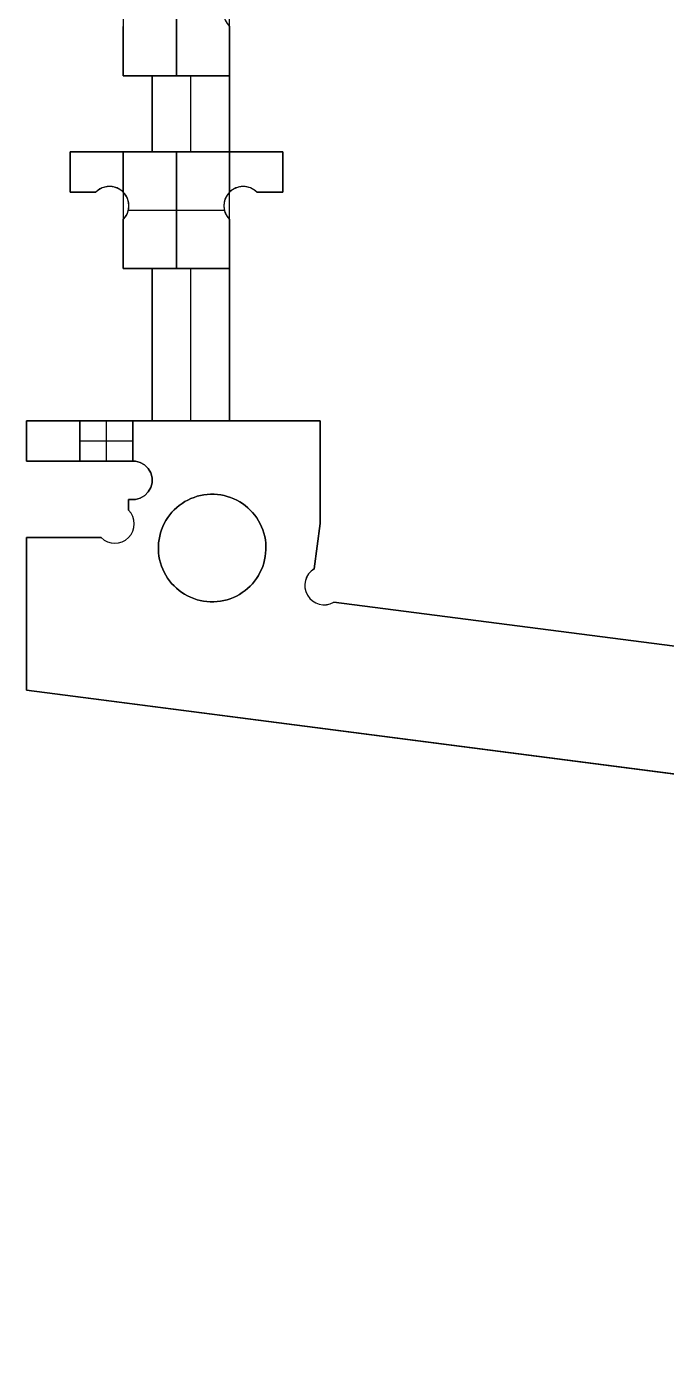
# Model space of a CAD drawing. Extents: x 24 to 120, y 0 to 48.
# Drawn here: x 72.54 to 78.75, y 24.03 to 36.95 of the extents above; entities that cross this region are included whole.
import ezdxf

# ---------------------------------------------------------------- set-up
doc = ezdxf.new("R2010")
doc.units = 0
doc.header["$MEASUREMENT"] = 0
for name, color, linetype in [('POCKETS_10_MM', 5, 'CONTINUOUS'), ('PROFILE_-_INSIDE', 30, 'CONTINUOUS'), ('PROFILE_-_OUTSIDE', 18, 'CONTINUOUS'), ('SOLIDS', 4, 'CONTINUOUS'), ('TABS', 25, 'CONTINUOUS')]:
    doc.layers.add(name, color=color, linetype=linetype)

msp = doc.modelspace()

# ---------------------------------------------------------------- linework, layer by layer
at = {"layer": 'POCKETS_10_MM'}
for points in [[(73.478, 36.953), (73.478, 36.477), (74.51, 36.477), (74.51, 37.609), (73.478, 37.609)], [(73.478, 35.082), (73.478, 34.607), (74.51, 34.607), (74.51, 35.738), (73.478, 35.738)], [(73.057, 32.738), (73.573, 32.738), (73.573, 33.129), (73.057, 33.129)]]:
    msp.add_lwpolyline(points, close=True, dxfattribs=at)
at = {"layer": 'PROFILE_-_INSIDE'}
msp.add_lwpolyline([(73.877, 32.134), (73.862, 32.104), (73.85, 32.073), (73.84, 32.042), (73.832, 32.011), (73.826, 31.978), (73.821, 31.946), (73.819, 31.913), (73.819, 31.88), (73.821, 31.848), (73.825, 31.815), (73.831, 31.783), (73.839, 31.751), (73.849, 31.72), (73.861, 31.689), (73.875, 31.66), (73.891, 31.631), (73.908, 31.603), (73.928, 31.576), (73.948, 31.551), (73.971, 31.527), (73.995, 31.505), (74.02, 31.484), (74.046, 31.464), (74.074, 31.447), (74.103, 31.431), (74.132, 31.417), (74.163, 31.405), (74.194, 31.394), (74.226, 31.386), (74.258, 31.38), (74.29, 31.376), (74.323, 31.374), (74.356, 31.373), (74.389, 31.375), (74.421, 31.379), (74.453, 31.386), (74.485, 31.394), (74.516, 31.404), (74.547, 31.416), (74.577, 31.429), (74.605, 31.445), (74.633, 31.463), (74.66, 31.482), (74.685, 31.503), (74.709, 31.525), (74.731, 31.549), (74.752, 31.574), (74.772, 31.601), (74.789, 31.628), (74.805, 31.657), (74.819, 31.687), (74.832, 31.717), (74.842, 31.748), (74.85, 31.78), (74.856, 31.812), (74.86, 31.845), (74.863, 31.877), (74.863, 31.91), (74.861, 31.943), (74.857, 31.975), (74.851, 32.008), (74.843, 32.039), (74.833, 32.071), (74.821, 32.101), (74.807, 32.131), (74.791, 32.16), (74.773, 32.187), (74.754, 32.214), (74.733, 32.239), (74.711, 32.263), (74.687, 32.286), (74.662, 32.307), (74.636, 32.326), (74.608, 32.344), (74.579, 32.36), (74.55, 32.374), (74.519, 32.386), (74.488, 32.396), (74.456, 32.404), (74.424, 32.411), (74.392, 32.415), (74.359, 32.417), (74.326, 32.417), (74.293, 32.415), (74.261, 32.411), (74.229, 32.405), (74.197, 32.397), (74.166, 32.387), (74.135, 32.375), (74.105, 32.361), (74.076, 32.345), (74.049, 32.328), (74.022, 32.309), (73.997, 32.288), (73.973, 32.265), (73.95, 32.242), (73.929, 32.216), (73.91, 32.19), (73.892, 32.162)], close=True, dxfattribs=at)
at = {"layer": 'PROFILE_-_OUTSIDE'}
msp.add_line((75.521, 31.371), (78.904, 30.933), dxfattribs=at)
for points in [[(73.994, 36.477), (73.478, 36.477), (73.478, 36.953)], [(74.51, 36.953), (74.51, 36.477), (73.994, 36.477)], [(73.213, 35.347), (72.963, 35.347), (72.963, 35.738), (73.994, 35.738)], [(73.994, 35.738), (75.026, 35.738), (75.026, 35.347), (74.775, 35.347)], [(73.994, 34.607), (73.478, 34.607), (73.478, 35.082)], [(74.51, 35.082), (74.51, 34.607), (73.994, 34.607)], [(73.529, 32.263), (73.529, 32.367), (73.548, 32.367), (73.597, 32.367), (73.644, 32.379), (73.687, 32.404), (73.721, 32.439), (73.746, 32.481), (73.758, 32.529), (73.758, 32.577), (73.745, 32.625), (73.721, 32.667), (73.686, 32.702), (73.644, 32.726), (73.596, 32.738), (73.573, 32.738), (72.541, 32.738), (72.541, 33.129), (75.389, 33.129), (75.389, 32.132), (75.332, 31.694)], [(79.228, 31.122), (79.293, 31.628), (81.513, 31.34), (87.298, 0.525), (72.541, 0.525), (72.541, 3.478), (84.744, 3.478), (79.842, 29.571), (72.541, 30.515), (72.541, 31.998), (73.264, 31.998)]]:
    msp.add_lwpolyline(points, dxfattribs=at)
for centre, radius, start, end in [((73.346, 35.215), 0.187, 315.0002, 135.0009), ((74.642, 35.215), 0.187, 44.9998, 225), ((73.397, 32.13), 0.188, 224.9985, 44.9976), ((75.427, 31.532), 0.188, 120.2725, 300.27)]:
    msp.add_arc(centre, radius, start, end, dxfattribs=at)
at = {"layer": 'SOLIDS'}
for p, q in [((73.994, 37.609, -0.738), (73.994, 36.477, -0.738)), ((73.994, 36.477, -0.369), (73.994, 37.609, -0.369)), ((73.478, 36.477, -0.738), (73.478, 36.953, -0.738)), ((73.478, 36.953, -0.369), (73.478, 36.477, -0.369)), ((74.51, 36.953, -0.738), (74.51, 36.477, -0.738)), ((74.51, 36.477, -0.369), (74.51, 36.953, -0.369)), ((74.51, 36.953, -0.369), (74.51, 36.953, -0.738)), ((73.478, 36.715, -0.738), (73.478, 36.715, -0.369)), ((74.51, 36.715, -0.738), (74.51, 36.715, -0.369)), ((74.51, 36.477, -0.738), (73.478, 36.477, -0.738)), ((73.478, 36.477, -0.369), (74.51, 36.477, -0.369)), ((73.478, 36.477, -0.369), (73.478, 36.477, -0.738)), ((73.994, 36.477, -0.738), (73.994, 36.477, -0.369)), ((74.51, 36.477, -0.369), (74.51, 36.477, -0.738)), ((72.963, 35.738, -0.738), (75.026, 35.738, -0.738)), ((72.963, 35.347, -0.738), (72.963, 35.738, -0.738)), ((72.963, 35.347), (72.963, 35.738)), ((72.963, 35.738), (72.963, 35.738, -0.738)), ((72.963, 35.738), (73.478, 35.738)), ((72.963, 35.738, -0.369), (72.963, 35.347, -0.369)), ((73.478, 35.738, -0.369), (72.963, 35.738, -0.369)), ((74.51, 35.738, -0.369), (73.478, 35.738, -0.369)), ((73.478, 35.738, -0.369), (73.478, 35.347, -0.369)), ((73.478, 35.738, -0.369), (73.478, 35.738)), ((73.478, 35.738), (73.478, 35.347)), ((73.478, 35.347, -0.184), (73.478, 35.738, -0.184)), ((73.994, 35.738, -0.738), (73.994, 34.607, -0.738)), ((73.994, 35.738, -0.738), (73.994, 35.738, -0.369)), ((73.994, 34.607, -0.369), (73.994, 35.738, -0.369)), ((74.51, 35.738, -0.369), (74.51, 35.738)), ((74.51, 35.738), (75.026, 35.738)), ((74.51, 35.347), (74.51, 35.738)), ((74.51, 35.347, -0.369), (74.51, 35.738, -0.369)), ((75.026, 35.738, -0.369), (74.51, 35.738, -0.369)), ((74.51, 35.738, -0.184), (74.51, 35.347, -0.184)), ((75.026, 35.738, -0.738), (75.026, 35.347, -0.738)), ((75.026, 35.738), (75.026, 35.738, -0.738)), ((75.026, 35.738), (75.026, 35.347)), ((75.026, 35.347, -0.369), (75.026, 35.738, -0.369)), ((72.963, 35.543, -0.738), (72.963, 35.543)), ((75.026, 35.543, -0.738), (75.026, 35.543)), ((73.213, 35.347, -0.738), (72.963, 35.347, -0.738)), ((73.213, 35.347), (72.963, 35.347)), ((72.963, 35.347), (72.963, 35.347, -0.738)), ((72.963, 35.347, -0.369), (73.213, 35.347, -0.369)), ((73.088, 35.347, -0.738), (73.088, 35.347)), ((73.213, 35.347), (73.213, 35.347, -0.738)), ((73.346, 35.402, -0.738), (73.346, 35.402)), ((73.478, 35.347, -0.369), (73.478, 35.347)), ((73.478, 35.347, -0.738), (73.478, 35.347)), ((74.51, 35.347), (74.51, 35.347, -0.369)), ((74.51, 35.347, -0.738), (74.51, 35.347)), ((74.642, 35.402, -0.738), (74.642, 35.402)), ((75.026, 35.347, -0.738), (74.775, 35.347, -0.738)), ((75.026, 35.347), (74.775, 35.347)), ((74.775, 35.347), (74.775, 35.347, -0.738)), ((74.775, 35.347, -0.369), (75.026, 35.347, -0.369)), ((74.9, 35.347, -0.738), (74.9, 35.347)), ((75.026, 35.347), (75.026, 35.347, -0.738)), ((73.528, 35.173, -0.738), (74.46, 35.173, -0.738)), ((73.528, 35.173, -0.369), (74.46, 35.173, -0.369)), ((73.533, 35.215, -0.738), (73.533, 35.215, -0.369)), ((74.455, 35.215, -0.738), (74.455, 35.215, -0.369)), ((73.478, 34.607, -0.738), (73.478, 35.082, -0.738)), ((73.478, 35.082, -0.369), (73.478, 34.607, -0.369)), ((73.478, 35.082, -0.369), (73.478, 35.082, -0.738)), ((74.51, 35.082, -0.738), (74.51, 34.607, -0.738)), ((74.51, 34.607, -0.369), (74.51, 35.082, -0.369)), ((74.51, 35.082, -0.369), (74.51, 35.082, -0.738)), ((73.478, 34.844, -0.738), (73.478, 34.844, -0.369)), ((74.51, 34.844, -0.738), (74.51, 34.844, -0.369)), ((73.994, 34.607, -0.738), (73.478, 34.607, -0.738)), ((73.478, 34.607, -0.369), (73.994, 34.607, -0.369)), ((73.478, 34.607, -0.369), (73.478, 34.607, -0.738)), ((73.736, 34.607, -0.738), (73.736, 34.607, -0.369)), ((74.51, 34.607, -0.738), (73.994, 34.607, -0.738)), ((73.994, 34.607, -0.738), (73.994, 34.607, -0.369)), ((73.994, 34.607, -0.369), (74.51, 34.607, -0.369)), ((74.252, 34.607, -0.738), (74.252, 34.607, -0.369)), ((74.51, 34.607, -0.369), (74.51, 34.607, -0.738)), ((72.541, 33.129), (73.057, 33.129)), ((72.541, 32.738), (72.541, 33.129)), ((72.541, 32.738, -0.738), (72.541, 33.129, -0.738)), ((72.541, 33.129, -0.738), (72.541, 33.129)), ((72.541, 33.129, -0.738), (75.389, 33.129, -0.738)), ((72.541, 33.129, -0.369), (72.541, 32.738, -0.369)), ((73.315, 33.129, -0.369), (72.541, 33.129, -0.369)), ((73.057, 33.129, -0.369), (73.057, 33.129)), ((73.057, 33.129, -0.369), (73.057, 32.738, -0.369)), ((73.057, 33.129), (73.057, 32.738)), ((73.573, 33.129, -0.369), (73.057, 33.129, -0.369)), ((73.057, 32.738, -0.184), (73.057, 33.129, -0.184)), ((73.315, 32.738, -0.369), (73.315, 33.129, -0.369)), ((73.573, 32.738), (73.573, 33.129)), ((73.573, 32.738, -0.369), (73.573, 33.129, -0.369)), ((73.573, 33.129, -0.369), (73.573, 33.129)), ((73.573, 33.129), (75.389, 33.129)), ((75.389, 33.129, -0.369), (73.573, 33.129, -0.369)), ((73.573, 33.129, -0.184), (73.573, 32.738, -0.184)), ((73.965, 33.129), (73.965, 33.129, -0.738)), ((75.389, 33.129), (75.389, 32.132)), ((75.389, 33.129, -0.738), (75.389, 33.129)), ((75.389, 33.129, -0.738), (75.389, 32.132, -0.738)), ((75.389, 32.132, -0.369), (75.389, 33.129, -0.369)), ((72.541, 32.934), (72.541, 32.934, -0.738)), ((73.057, 32.934), (73.057, 32.934, -0.369)), ((73.057, 32.934, -0.369), (73.573, 32.934, -0.369)), ((73.573, 32.934), (73.573, 32.934, -0.369)), ((73.596, 32.738, -0.738), (72.541, 32.738, -0.738)), ((72.541, 32.738, -0.738), (72.541, 32.738)), ((73.057, 32.738), (72.541, 32.738)), ((72.541, 32.738, -0.369), (73.057, 32.738, -0.369)), ((73.057, 32.738, -0.369), (73.573, 32.738, -0.369)), ((73.057, 32.738), (73.057, 32.738, -0.369)), ((73.596, 32.738), (73.573, 32.738)), ((73.573, 32.738, -0.369), (73.573, 32.738)), ((73.573, 32.738, -0.369), (73.596, 32.738, -0.369)), ((73.573, 32.738, -0.369), (73.573, 32.738, -0.738)), ((73.644, 32.726), (73.596, 32.738)), ((73.644, 32.726, -0.738), (73.596, 32.738, -0.738)), ((73.596, 32.738, -0.738), (73.596, 32.738)), ((73.596, 32.738, -0.369), (73.644, 32.726, -0.369)), ((73.62, 32.732), (73.62, 32.732, -0.738)), ((73.686, 32.702), (73.644, 32.726)), ((73.686, 32.702, -0.738), (73.644, 32.726, -0.738)), ((73.644, 32.726, -0.738), (73.644, 32.726)), ((73.644, 32.726, -0.369), (73.686, 32.702, -0.369)), ((73.665, 32.714), (73.665, 32.714, -0.738)), ((73.721, 32.667), (73.686, 32.702)), ((73.721, 32.667, -0.738), (73.686, 32.702, -0.738)), ((73.686, 32.702, -0.738), (73.686, 32.702)), ((73.686, 32.702, -0.369), (73.721, 32.667, -0.369)), ((73.703, 32.684), (73.703, 32.684, -0.738)), ((73.745, 32.625), (73.721, 32.667)), ((73.745, 32.625, -0.738), (73.721, 32.667, -0.738)), ((73.721, 32.667, -0.738), (73.721, 32.667)), ((73.721, 32.667, -0.369), (73.745, 32.625, -0.369)), ((73.733, 32.646), (73.733, 32.646, -0.738)), ((73.758, 32.577), (73.745, 32.625)), ((73.758, 32.577, -0.738), (73.745, 32.625, -0.738)), ((73.745, 32.625, -0.738), (73.745, 32.625)), ((73.745, 32.625, -0.369), (73.758, 32.577, -0.369)), ((73.752, 32.601), (73.752, 32.601, -0.738)), ((75.389, 32.631), (75.389, 32.631, -0.738)), ((73.721, 32.439), (73.746, 32.481)), ((73.721, 32.439, -0.738), (73.746, 32.481, -0.738)), ((73.746, 32.481, -0.369), (73.721, 32.439, -0.369)), ((73.733, 32.46), (73.733, 32.46, -0.738)), ((73.746, 32.481), (73.758, 32.529)), ((73.746, 32.481, -0.738), (73.758, 32.529, -0.738)), ((73.758, 32.529, -0.369), (73.746, 32.481, -0.369)), ((73.746, 32.481, -0.738), (73.746, 32.481)), ((73.752, 32.505), (73.752, 32.505, -0.738)), ((73.758, 32.529), (73.758, 32.577)), ((73.758, 32.529, -0.738), (73.758, 32.577, -0.738)), ((73.758, 32.577, -0.738), (73.758, 32.577)), ((73.758, 32.577, -0.369), (73.758, 32.529, -0.369)), ((73.758, 32.553), (73.758, 32.553, -0.738)), ((73.758, 32.529, -0.738), (73.758, 32.529)), ((73.529, 32.367), (73.597, 32.367)), ((73.529, 32.263), (73.529, 32.367)), ((73.529, 32.263, -0.738), (73.529, 32.367, -0.738)), ((73.529, 32.367, -0.738), (73.529, 32.367)), ((73.529, 32.367, -0.738), (73.597, 32.367, -0.738)), ((73.529, 32.367, -0.369), (73.529, 32.263, -0.369)), ((73.597, 32.367, -0.369), (73.529, 32.367, -0.369)), ((73.548, 32.367), (73.548, 32.367, -0.738)), ((73.597, 32.367), (73.644, 32.379)), ((73.597, 32.367, -0.738), (73.644, 32.379, -0.738)), ((73.644, 32.379, -0.369), (73.597, 32.367, -0.369)), ((73.597, 32.367, -0.738), (73.597, 32.367)), ((73.621, 32.373), (73.621, 32.373, -0.738)), ((73.644, 32.379), (73.687, 32.404)), ((73.644, 32.379, -0.738), (73.687, 32.404, -0.738)), ((73.687, 32.404, -0.369), (73.644, 32.379, -0.369)), ((73.644, 32.379, -0.738), (73.644, 32.379)), ((73.666, 32.392), (73.666, 32.392, -0.738)), ((73.687, 32.404), (73.721, 32.439)), ((73.687, 32.404, -0.738), (73.721, 32.439, -0.738)), ((73.721, 32.439, -0.369), (73.687, 32.404, -0.369)), ((73.687, 32.404, -0.738), (73.687, 32.404)), ((73.704, 32.421), (73.704, 32.421, -0.738)), ((73.721, 32.439, -0.738), (73.721, 32.439)), ((74.049, 32.328), (74.022, 32.309)), ((74.049, 32.328, -0.738), (74.022, 32.309, -0.738)), ((74.022, 32.309, -0.25), (74.049, 32.328, -0.25)), ((74.076, 32.345), (74.049, 32.328)), ((74.076, 32.345, -0.738), (74.049, 32.328, -0.738)), ((74.049, 32.328, -0.25), (74.076, 32.345, -0.25)), ((74.049, 32.328, -0.738), (74.049, 32.328)), ((74.063, 32.337), (74.063, 32.337, -0.738)), ((74.105, 32.361), (74.076, 32.345)), ((74.105, 32.361, -0.738), (74.076, 32.345, -0.738)), ((74.076, 32.345, -0.25), (74.105, 32.361, -0.25)), ((74.076, 32.345, -0.738), (74.076, 32.345)), ((74.091, 32.353), (74.091, 32.353, -0.738)), ((74.135, 32.375), (74.105, 32.361)), ((74.135, 32.375, -0.738), (74.105, 32.361, -0.738)), ((74.105, 32.361, -0.25), (74.135, 32.375, -0.25)), ((74.105, 32.361, -0.738), (74.105, 32.361)), ((74.12, 32.368), (74.12, 32.368, -0.738)), ((74.166, 32.387), (74.135, 32.375)), ((74.166, 32.387, -0.738), (74.135, 32.375, -0.738)), ((74.135, 32.375, -0.25), (74.166, 32.387, -0.25)), ((74.135, 32.375, -0.738), (74.135, 32.375)), ((74.15, 32.381), (74.15, 32.381, -0.738)), ((74.197, 32.397), (74.166, 32.387)), ((74.197, 32.397, -0.738), (74.166, 32.387, -0.738)), ((74.166, 32.387, -0.25), (74.197, 32.397, -0.25)), ((74.166, 32.387, -0.738), (74.166, 32.387)), ((74.181, 32.392), (74.181, 32.392, -0.738)), ((74.229, 32.405), (74.197, 32.397)), ((74.229, 32.405, -0.738), (74.197, 32.397, -0.738)), ((74.197, 32.397, -0.25), (74.229, 32.405, -0.25)), ((74.197, 32.397, -0.738), (74.197, 32.397)), ((74.213, 32.401), (74.213, 32.401, -0.738)), ((74.261, 32.411), (74.229, 32.405)), ((74.261, 32.411, -0.738), (74.229, 32.405, -0.738)), ((74.229, 32.405, -0.25), (74.261, 32.411, -0.25)), ((74.229, 32.405, -0.738), (74.229, 32.405)), ((74.245, 32.408), (74.245, 32.408, -0.738)), ((74.293, 32.415), (74.261, 32.411)), ((74.293, 32.415, -0.738), (74.261, 32.411, -0.738)), ((74.261, 32.411, -0.25), (74.293, 32.415, -0.25)), ((74.261, 32.411, -0.738), (74.261, 32.411)), ((74.277, 32.413), (74.277, 32.413, -0.738)), ((74.326, 32.417), (74.293, 32.415)), ((74.326, 32.417, -0.738), (74.293, 32.415, -0.738)), ((74.293, 32.415, -0.25), (74.326, 32.417, -0.25)), ((74.293, 32.415, -0.738), (74.293, 32.415)), ((74.31, 32.416), (74.31, 32.416, -0.738)), ((74.359, 32.417), (74.326, 32.417)), ((74.359, 32.417, -0.738), (74.326, 32.417, -0.738)), ((74.326, 32.417, -0.738), (74.326, 32.417)), ((74.326, 32.417, -0.25), (74.359, 32.417, -0.25)), ((74.342, 32.417), (74.342, 32.417, -0.738)), ((74.392, 32.415), (74.359, 32.417)), ((74.392, 32.415, -0.738), (74.359, 32.417, -0.738)), ((74.359, 32.417, -0.738), (74.359, 32.417)), ((74.359, 32.417, -0.25), (74.392, 32.415, -0.25)), ((74.375, 32.416), (74.375, 32.416, -0.738)), ((74.424, 32.411), (74.392, 32.415)), ((74.424, 32.411, -0.738), (74.392, 32.415, -0.738)), ((74.392, 32.415, -0.738), (74.392, 32.415)), ((74.392, 32.415, -0.25), (74.424, 32.411, -0.25)), ((74.408, 32.413), (74.408, 32.413, -0.738)), ((74.456, 32.404), (74.424, 32.411)), ((74.456, 32.404, -0.738), (74.424, 32.411, -0.738)), ((74.424, 32.411, -0.738), (74.424, 32.411)), ((74.424, 32.411, -0.25), (74.456, 32.404, -0.25)), ((74.44, 32.407), (74.44, 32.407, -0.738)), ((74.488, 32.396), (74.456, 32.404)), ((74.488, 32.396, -0.738), (74.456, 32.404, -0.738)), ((74.456, 32.404, -0.738), (74.456, 32.404)), ((74.456, 32.404, -0.25), (74.488, 32.396, -0.25)), ((74.472, 32.4), (74.472, 32.4, -0.738)), ((74.519, 32.386), (74.488, 32.396)), ((74.519, 32.386, -0.738), (74.488, 32.396, -0.738)), ((74.488, 32.396, -0.738), (74.488, 32.396)), ((74.488, 32.396, -0.25), (74.519, 32.386, -0.25)), ((74.504, 32.391), (74.504, 32.391, -0.738)), ((74.55, 32.374), (74.519, 32.386)), ((74.55, 32.374, -0.738), (74.519, 32.386, -0.738)), ((74.519, 32.386, -0.738), (74.519, 32.386)), ((74.519, 32.386, -0.25), (74.55, 32.374, -0.25)), ((74.534, 32.38), (74.534, 32.38, -0.738)), ((74.579, 32.36), (74.55, 32.374)), ((74.579, 32.36, -0.738), (74.55, 32.374, -0.738)), ((74.55, 32.374, -0.738), (74.55, 32.374)), ((74.55, 32.374, -0.25), (74.579, 32.36, -0.25)), ((74.564, 32.367), (74.564, 32.367, -0.738)), ((74.608, 32.344), (74.579, 32.36)), ((74.608, 32.344, -0.738), (74.579, 32.36, -0.738)), ((74.579, 32.36, -0.738), (74.579, 32.36)), ((74.579, 32.36, -0.25), (74.608, 32.344, -0.25)), ((74.594, 32.352), (74.594, 32.352, -0.738)), ((74.636, 32.326), (74.608, 32.344)), ((74.636, 32.326, -0.738), (74.608, 32.344, -0.738)), ((74.608, 32.344, -0.738), (74.608, 32.344)), ((74.608, 32.344, -0.25), (74.636, 32.326, -0.25)), ((74.622, 32.335), (74.622, 32.335, -0.738)), ((74.662, 32.307), (74.636, 32.326)), ((74.662, 32.307, -0.738), (74.636, 32.326, -0.738)), ((74.636, 32.326, -0.738), (74.636, 32.326)), ((74.636, 32.326, -0.25), (74.662, 32.307, -0.25)), ((73.529, 32.315), (73.529, 32.315, -0.738)), ((73.529, 32.263, -0.738), (73.529, 32.263)), ((73.929, 32.216), (73.91, 32.19)), ((73.929, 32.216, -0.738), (73.91, 32.19, -0.738)), ((73.91, 32.19, -0.25), (73.929, 32.216, -0.25)), ((73.92, 32.203), (73.92, 32.203, -0.738)), ((73.95, 32.242), (73.929, 32.216)), ((73.95, 32.242, -0.738), (73.929, 32.216, -0.738)), ((73.929, 32.216, -0.25), (73.95, 32.242, -0.25)), ((73.929, 32.216, -0.738), (73.929, 32.216)), ((73.94, 32.229), (73.94, 32.229, -0.738)), ((73.973, 32.265), (73.95, 32.242)), ((73.973, 32.265, -0.738), (73.95, 32.242, -0.738)), ((73.95, 32.242, -0.25), (73.973, 32.265, -0.25)), ((73.95, 32.242, -0.738), (73.95, 32.242)), ((73.962, 32.253), (73.962, 32.253, -0.738)), ((73.997, 32.288), (73.973, 32.265)), ((73.997, 32.288, -0.738), (73.973, 32.265, -0.738)), ((73.973, 32.265, -0.25), (73.997, 32.288, -0.25)), ((73.973, 32.265, -0.738), (73.973, 32.265)), ((73.985, 32.277), (73.985, 32.277, -0.738)), ((74.022, 32.309), (73.997, 32.288)), ((74.022, 32.309, -0.738), (73.997, 32.288, -0.738)), ((73.997, 32.288, -0.25), (74.022, 32.309, -0.25)), ((73.997, 32.288, -0.738), (73.997, 32.288)), ((74.01, 32.298), (74.01, 32.298, -0.738)), ((74.022, 32.309, -0.738), (74.022, 32.309)), ((74.035, 32.318), (74.035, 32.318, -0.738)), ((74.649, 32.316), (74.649, 32.316, -0.738)), ((74.687, 32.286), (74.662, 32.307)), ((74.687, 32.286, -0.738), (74.662, 32.307, -0.738)), ((74.662, 32.307, -0.738), (74.662, 32.307)), ((74.662, 32.307, -0.25), (74.687, 32.286, -0.25)), ((74.675, 32.296), (74.675, 32.296, -0.738)), ((74.711, 32.263), (74.687, 32.286)), ((74.711, 32.263, -0.738), (74.687, 32.286, -0.738)), ((74.687, 32.286, -0.738), (74.687, 32.286)), ((74.687, 32.286, -0.25), (74.711, 32.263, -0.25)), ((74.699, 32.275), (74.699, 32.275, -0.738)), ((74.733, 32.239), (74.711, 32.263)), ((74.733, 32.239, -0.738), (74.711, 32.263, -0.738)), ((74.711, 32.263, -0.738), (74.711, 32.263)), ((74.711, 32.263, -0.25), (74.733, 32.239, -0.25)), ((74.722, 32.251), (74.722, 32.251, -0.738)), ((74.754, 32.214), (74.733, 32.239)), ((74.754, 32.214, -0.738), (74.733, 32.239, -0.738)), ((74.733, 32.239, -0.738), (74.733, 32.239)), ((74.733, 32.239, -0.25), (74.754, 32.214, -0.25)), ((74.744, 32.227), (74.744, 32.227, -0.738)), ((74.773, 32.187), (74.754, 32.214)), ((74.773, 32.187, -0.738), (74.754, 32.214, -0.738)), ((74.754, 32.214, -0.738), (74.754, 32.214)), ((74.754, 32.214, -0.25), (74.773, 32.187, -0.25)), ((74.764, 32.201), (74.764, 32.201, -0.738)), ((73.85, 32.073), (73.84, 32.042)), ((73.85, 32.073, -0.738), (73.84, 32.042, -0.738)), ((73.84, 32.042, -0.25), (73.85, 32.073, -0.25)), ((73.862, 32.104), (73.85, 32.073)), ((73.862, 32.104, -0.738), (73.85, 32.073, -0.738)), ((73.85, 32.073, -0.25), (73.862, 32.104, -0.25)), ((73.85, 32.073, -0.738), (73.85, 32.073)), ((73.856, 32.089), (73.856, 32.089, -0.738)), ((73.877, 32.134), (73.862, 32.104)), ((73.877, 32.134, -0.738), (73.862, 32.104, -0.738)), ((73.862, 32.104, -0.25), (73.877, 32.134, -0.25)), ((73.862, 32.104, -0.738), (73.862, 32.104)), ((73.869, 32.119), (73.869, 32.119, -0.738)), ((73.892, 32.162), (73.877, 32.134)), ((73.892, 32.162, -0.738), (73.877, 32.134, -0.738)), ((73.877, 32.134, -0.25), (73.892, 32.162, -0.25)), ((73.877, 32.134), (73.877, 32.134, -0.738)), ((73.884, 32.148), (73.884, 32.148, -0.738)), ((73.91, 32.19), (73.892, 32.162)), ((73.91, 32.19, -0.738), (73.892, 32.162, -0.738)), ((73.892, 32.162, -0.25), (73.91, 32.19, -0.25)), ((73.892, 32.162, -0.738), (73.892, 32.162)), ((73.901, 32.176), (73.901, 32.176, -0.738)), ((73.91, 32.19, -0.738), (73.91, 32.19)), ((74.791, 32.16), (74.773, 32.187)), ((74.791, 32.16, -0.738), (74.773, 32.187, -0.738)), ((74.773, 32.187, -0.738), (74.773, 32.187)), ((74.773, 32.187, -0.25), (74.791, 32.16, -0.25)), ((74.782, 32.174), (74.782, 32.174, -0.738)), ((74.807, 32.131), (74.791, 32.16)), ((74.807, 32.131, -0.738), (74.791, 32.16, -0.738)), ((74.791, 32.16, -0.738), (74.791, 32.16)), ((74.791, 32.16, -0.25), (74.807, 32.131, -0.25)), ((74.799, 32.145), (74.799, 32.145, -0.738)), ((74.821, 32.101), (74.807, 32.131)), ((74.821, 32.101, -0.738), (74.807, 32.131, -0.738)), ((74.807, 32.131, -0.738), (74.807, 32.131)), ((74.807, 32.131, -0.25), (74.821, 32.101, -0.25)), ((74.814, 32.116), (74.814, 32.116, -0.738)), ((74.833, 32.071), (74.821, 32.101)), ((74.833, 32.071, -0.738), (74.821, 32.101, -0.738)), ((74.821, 32.101, -0.738), (74.821, 32.101)), ((74.821, 32.101, -0.25), (74.833, 32.071, -0.25)), ((74.827, 32.086), (74.827, 32.086, -0.738)), ((74.843, 32.039), (74.833, 32.071)), ((74.843, 32.039, -0.738), (74.833, 32.071, -0.738)), ((74.833, 32.071, -0.738), (74.833, 32.071)), ((74.833, 32.071, -0.25), (74.843, 32.039, -0.25)), ((75.389, 32.132), (75.332, 31.694)), ((75.389, 32.132, -0.738), (75.332, 31.694, -0.738)), ((75.332, 31.694, -0.369), (75.389, 32.132, -0.369)), ((75.389, 32.132, -0.738), (75.389, 32.132)), ((72.541, 31.998), (73.264, 31.998)), ((72.541, 30.515), (72.541, 31.998)), ((72.541, 30.515, -0.738), (72.541, 31.998, -0.738)), ((72.541, 31.998, -0.738), (72.541, 31.998)), ((72.541, 31.998, -0.738), (73.264, 31.998, -0.738)), ((72.541, 31.998, -0.369), (72.541, 30.515, -0.369)), ((73.264, 31.998, -0.369), (72.541, 31.998, -0.369)), ((72.903, 31.998), (72.903, 31.998, -0.738)), ((73.264, 31.998, -0.738), (73.264, 31.998)), ((73.529, 31.998), (73.529, 31.998, -0.738)), ((73.821, 31.946), (73.819, 31.913)), ((73.821, 31.946, -0.738), (73.819, 31.913, -0.738)), ((73.819, 31.913, -0.25), (73.821, 31.946, -0.25)), ((73.826, 31.978), (73.821, 31.946)), ((73.826, 31.978, -0.738), (73.821, 31.946, -0.738)), ((73.821, 31.946, -0.25), (73.826, 31.978, -0.25)), ((73.821, 31.946, -0.738), (73.821, 31.946)), ((73.823, 31.962), (73.823, 31.962, -0.738)), ((73.832, 32.011), (73.826, 31.978)), ((73.832, 32.011, -0.738), (73.826, 31.978, -0.738)), ((73.826, 31.978, -0.25), (73.832, 32.011, -0.25)), ((73.826, 31.978, -0.738), (73.826, 31.978)), ((73.829, 31.994), (73.829, 31.994, -0.738)), ((73.84, 32.042), (73.832, 32.011)), ((73.84, 32.042, -0.738), (73.832, 32.011, -0.738)), ((73.832, 32.011, -0.25), (73.84, 32.042, -0.25)), ((73.832, 32.011, -0.738), (73.832, 32.011)), ((73.836, 32.026), (73.836, 32.026, -0.738)), ((73.84, 32.042, -0.738), (73.84, 32.042)), ((73.845, 32.058), (73.845, 32.058, -0.738)), ((74.838, 32.055), (74.838, 32.055, -0.738)), ((74.851, 32.008), (74.843, 32.039)), ((74.851, 32.008, -0.738), (74.843, 32.039, -0.738)), ((74.843, 32.039, -0.738), (74.843, 32.039)), ((74.843, 32.039, -0.25), (74.851, 32.008, -0.25)), ((74.847, 32.024), (74.847, 32.024, -0.738)), ((74.857, 31.975), (74.851, 32.008)), ((74.857, 31.975, -0.738), (74.851, 32.008, -0.738)), ((74.851, 32.008, -0.738), (74.851, 32.008)), ((74.851, 32.008, -0.25), (74.857, 31.975, -0.25)), ((74.854, 31.992), (74.854, 31.992, -0.738)), ((74.861, 31.943), (74.857, 31.975)), ((74.861, 31.943, -0.738), (74.857, 31.975, -0.738)), ((74.857, 31.975, -0.738), (74.857, 31.975)), ((74.857, 31.975, -0.25), (74.861, 31.943, -0.25)), ((74.859, 31.959), (74.859, 31.959, -0.738)), ((74.863, 31.91), (74.861, 31.943)), ((74.863, 31.91, -0.738), (74.861, 31.943, -0.738)), ((74.861, 31.943, -0.738), (74.861, 31.943)), ((74.861, 31.943, -0.25), (74.863, 31.91, -0.25)), ((73.819, 31.913), (73.819, 31.88)), ((73.819, 31.913, -0.738), (73.819, 31.88, -0.738)), ((73.819, 31.913, -0.738), (73.819, 31.913)), ((73.819, 31.88, -0.25), (73.819, 31.913, -0.25)), ((73.819, 31.897), (73.819, 31.897, -0.738)), ((73.819, 31.88), (73.821, 31.848)), ((73.819, 31.88, -0.738), (73.821, 31.848, -0.738)), ((73.819, 31.88, -0.738), (73.819, 31.88)), ((73.821, 31.848, -0.25), (73.819, 31.88, -0.25)), ((73.82, 31.929), (73.82, 31.929, -0.738)), ((73.82, 31.864), (73.82, 31.864, -0.738)), ((73.821, 31.848), (73.825, 31.815)), ((73.821, 31.848, -0.738), (73.825, 31.815, -0.738)), ((73.821, 31.848, -0.738), (73.821, 31.848)), ((73.825, 31.815, -0.25), (73.821, 31.848, -0.25)), ((73.823, 31.831), (73.823, 31.831, -0.738)), ((73.825, 31.815), (73.831, 31.783)), ((73.825, 31.815, -0.738), (73.831, 31.783, -0.738)), ((73.825, 31.815, -0.738), (73.825, 31.815)), ((73.831, 31.783, -0.25), (73.825, 31.815, -0.25)), ((74.85, 31.78), (74.856, 31.812)), ((74.85, 31.78, -0.738), (74.856, 31.812, -0.738)), ((74.856, 31.812, -0.25), (74.85, 31.78, -0.25)), ((74.856, 31.812), (74.86, 31.845)), ((74.856, 31.812, -0.738), (74.86, 31.845, -0.738)), ((74.86, 31.845, -0.25), (74.856, 31.812, -0.25)), ((74.856, 31.812, -0.738), (74.856, 31.812)), ((74.858, 31.828), (74.858, 31.828, -0.738)), ((74.86, 31.845), (74.863, 31.877)), ((74.86, 31.845, -0.738), (74.863, 31.877, -0.738)), ((74.863, 31.877, -0.25), (74.86, 31.845, -0.25)), ((74.86, 31.845, -0.738), (74.86, 31.845)), ((74.862, 31.927), (74.862, 31.927, -0.738)), ((74.862, 31.861), (74.862, 31.861, -0.738)), ((74.863, 31.877), (74.863, 31.91)), ((74.863, 31.877, -0.738), (74.863, 31.91, -0.738)), ((74.863, 31.91, -0.738), (74.863, 31.91)), ((74.863, 31.91, -0.25), (74.863, 31.877, -0.25)), ((74.863, 31.894), (74.863, 31.894, -0.738)), ((74.863, 31.877, -0.738), (74.863, 31.877)), ((75.361, 31.913), (75.361, 31.913, -0.738)), ((73.828, 31.799), (73.828, 31.799, -0.738)), ((73.831, 31.783), (73.839, 31.751)), ((73.831, 31.783, -0.738), (73.839, 31.751, -0.738)), ((73.831, 31.783, -0.738), (73.831, 31.783)), ((73.839, 31.751, -0.25), (73.831, 31.783, -0.25)), ((73.835, 31.767), (73.835, 31.767, -0.738)), ((73.839, 31.751), (73.849, 31.72)), ((73.839, 31.751, -0.738), (73.849, 31.72, -0.738)), ((73.839, 31.751, -0.738), (73.839, 31.751)), ((73.849, 31.72, -0.25), (73.839, 31.751, -0.25)), ((73.844, 31.735), (73.844, 31.735, -0.738)), ((73.849, 31.72), (73.861, 31.689)), ((73.849, 31.72, -0.738), (73.861, 31.689, -0.738)), ((73.849, 31.72, -0.738), (73.849, 31.72)), ((73.861, 31.689, -0.25), (73.849, 31.72, -0.25)), ((73.855, 31.705), (73.855, 31.705, -0.738)), ((73.861, 31.689), (73.875, 31.66)), ((73.861, 31.689, -0.738), (73.875, 31.66, -0.738)), ((73.861, 31.689, -0.738), (73.861, 31.689)), ((73.875, 31.66, -0.25), (73.861, 31.689, -0.25)), ((73.868, 31.674), (73.868, 31.674, -0.738)), ((74.805, 31.657), (74.819, 31.687)), ((74.805, 31.657, -0.738), (74.819, 31.687, -0.738)), ((74.819, 31.687, -0.25), (74.805, 31.657, -0.25)), ((74.819, 31.687), (74.832, 31.717)), ((74.819, 31.687, -0.738), (74.832, 31.717, -0.738)), ((74.832, 31.717, -0.25), (74.819, 31.687, -0.25)), ((74.819, 31.687, -0.738), (74.819, 31.687)), ((74.825, 31.702), (74.825, 31.702, -0.738)), ((74.832, 31.717), (74.842, 31.748)), ((74.832, 31.717, -0.738), (74.842, 31.748, -0.738)), ((74.842, 31.748, -0.25), (74.832, 31.717, -0.25)), ((74.832, 31.717, -0.738), (74.832, 31.717)), ((74.837, 31.733), (74.837, 31.733, -0.738)), ((74.842, 31.748), (74.85, 31.78)), ((74.842, 31.748, -0.738), (74.85, 31.78, -0.738)), ((74.85, 31.78, -0.25), (74.842, 31.748, -0.25)), ((74.842, 31.748, -0.738), (74.842, 31.748)), ((74.846, 31.764), (74.846, 31.764, -0.738)), ((74.85, 31.78, -0.738), (74.85, 31.78)), ((74.853, 31.796), (74.853, 31.796, -0.738)), ((75.332, 31.694, -0.738), (75.332, 31.694)), ((73.875, 31.66), (73.891, 31.631)), ((73.875, 31.66, -0.738), (73.891, 31.631, -0.738)), ((73.875, 31.66, -0.738), (73.875, 31.66)), ((73.891, 31.631, -0.25), (73.875, 31.66, -0.25)), ((73.883, 31.645), (73.883, 31.645, -0.738)), ((73.891, 31.631), (73.908, 31.603)), ((73.891, 31.631, -0.738), (73.908, 31.603, -0.738)), ((73.891, 31.631, -0.738), (73.891, 31.631)), ((73.908, 31.603, -0.25), (73.891, 31.631, -0.25)), ((73.9, 31.617), (73.9, 31.617, -0.738)), ((73.908, 31.603), (73.928, 31.576)), ((73.908, 31.603, -0.738), (73.928, 31.576, -0.738)), ((73.908, 31.603, -0.738), (73.908, 31.603)), ((73.928, 31.576, -0.25), (73.908, 31.603, -0.25)), ((73.918, 31.59), (73.918, 31.59, -0.738)), ((73.928, 31.576), (73.948, 31.551)), ((73.928, 31.576, -0.738), (73.948, 31.551, -0.738)), ((73.928, 31.576, -0.738), (73.928, 31.576)), ((73.948, 31.551, -0.25), (73.928, 31.576, -0.25)), ((73.938, 31.564), (73.938, 31.564, -0.738)), ((73.948, 31.551), (73.971, 31.527)), ((73.948, 31.551, -0.738), (73.971, 31.527, -0.738)), ((73.948, 31.551, -0.738), (73.948, 31.551)), ((73.971, 31.527, -0.25), (73.948, 31.551, -0.25)), ((74.709, 31.525), (74.731, 31.549)), ((74.709, 31.525, -0.738), (74.731, 31.549, -0.738)), ((74.731, 31.549, -0.25), (74.709, 31.525, -0.25)), ((74.731, 31.549), (74.752, 31.574)), ((74.731, 31.549, -0.738), (74.752, 31.574, -0.738)), ((74.752, 31.574, -0.25), (74.731, 31.549, -0.25)), ((74.731, 31.549, -0.738), (74.731, 31.549)), ((74.742, 31.562), (74.742, 31.562, -0.738)), ((74.752, 31.574), (74.772, 31.601)), ((74.752, 31.574, -0.738), (74.772, 31.601, -0.738)), ((74.772, 31.601, -0.25), (74.752, 31.574, -0.25)), ((74.752, 31.574, -0.738), (74.752, 31.574)), ((74.762, 31.587), (74.762, 31.587, -0.738)), ((74.772, 31.601), (74.789, 31.628)), ((74.772, 31.601, -0.738), (74.789, 31.628, -0.738)), ((74.789, 31.628, -0.25), (74.772, 31.601, -0.25)), ((74.772, 31.601, -0.738), (74.772, 31.601)), ((74.781, 31.614), (74.781, 31.614, -0.738)), ((74.789, 31.628), (74.805, 31.657)), ((74.789, 31.628, -0.738), (74.805, 31.657, -0.738)), ((74.805, 31.657, -0.25), (74.789, 31.628, -0.25)), ((74.789, 31.628, -0.738), (74.789, 31.628)), ((74.797, 31.643), (74.797, 31.643, -0.738)), ((74.805, 31.657, -0.738), (74.805, 31.657)), ((74.812, 31.672), (74.812, 31.672, -0.738)), ((73.96, 31.539), (73.96, 31.539, -0.738)), ((73.971, 31.527), (73.995, 31.505)), ((73.971, 31.527, -0.738), (73.995, 31.505, -0.738)), ((73.971, 31.527, -0.738), (73.971, 31.527)), ((73.995, 31.505, -0.25), (73.971, 31.527, -0.25)), ((73.983, 31.516), (73.983, 31.516, -0.738)), ((73.995, 31.505), (74.02, 31.484)), ((73.995, 31.505, -0.738), (74.02, 31.484, -0.738)), ((73.995, 31.505, -0.738), (73.995, 31.505)), ((74.02, 31.484, -0.25), (73.995, 31.505, -0.25)), ((74.007, 31.494), (74.007, 31.494, -0.738)), ((74.02, 31.484), (74.046, 31.464)), ((74.02, 31.484, -0.738), (74.046, 31.464, -0.738)), ((74.02, 31.484, -0.738), (74.02, 31.484)), ((74.046, 31.464, -0.25), (74.02, 31.484, -0.25)), ((74.033, 31.474), (74.033, 31.474, -0.738)), ((74.046, 31.464), (74.074, 31.447)), ((74.046, 31.464, -0.738), (74.074, 31.447, -0.738)), ((74.046, 31.464, -0.738), (74.046, 31.464)), ((74.074, 31.447, -0.25), (74.046, 31.464, -0.25)), ((74.06, 31.456), (74.06, 31.456, -0.738)), ((74.074, 31.447), (74.103, 31.431)), ((74.074, 31.447, -0.738), (74.103, 31.431, -0.738)), ((74.074, 31.447, -0.738), (74.074, 31.447)), ((74.103, 31.431, -0.25), (74.074, 31.447, -0.25)), ((74.088, 31.439), (74.088, 31.439, -0.738)), ((74.103, 31.431), (74.132, 31.417)), ((74.103, 31.431, -0.738), (74.132, 31.417, -0.738)), ((74.103, 31.431, -0.738), (74.103, 31.431)), ((74.132, 31.417, -0.25), (74.103, 31.431, -0.25)), ((74.117, 31.424), (74.117, 31.424, -0.738)), ((74.132, 31.417), (74.163, 31.405)), ((74.132, 31.417, -0.738), (74.163, 31.405, -0.738)), ((74.132, 31.417, -0.738), (74.132, 31.417)), ((74.163, 31.405, -0.25), (74.132, 31.417, -0.25)), ((74.516, 31.404), (74.547, 31.416)), ((74.516, 31.404, -0.738), (74.547, 31.416, -0.738)), ((74.547, 31.416, -0.25), (74.516, 31.404, -0.25)), ((74.547, 31.416), (74.577, 31.429)), ((74.547, 31.416, -0.738), (74.577, 31.429, -0.738)), ((74.577, 31.429, -0.25), (74.547, 31.416, -0.25)), ((74.547, 31.416, -0.738), (74.547, 31.416)), ((74.562, 31.423), (74.562, 31.423, -0.738)), ((74.577, 31.429), (74.605, 31.445)), ((74.577, 31.429, -0.738), (74.605, 31.445, -0.738)), ((74.605, 31.445, -0.25), (74.577, 31.429, -0.25)), ((74.577, 31.429, -0.738), (74.577, 31.429)), ((74.591, 31.437), (74.591, 31.437, -0.738)), ((74.605, 31.445), (74.633, 31.463)), ((74.605, 31.445, -0.738), (74.633, 31.463, -0.738)), ((74.633, 31.463, -0.25), (74.605, 31.445, -0.25)), ((74.605, 31.445, -0.738), (74.605, 31.445)), ((74.619, 31.454), (74.619, 31.454, -0.738)), ((74.633, 31.463), (74.66, 31.482)), ((74.633, 31.463, -0.738), (74.66, 31.482, -0.738)), ((74.66, 31.482, -0.25), (74.633, 31.463, -0.25)), ((74.633, 31.463, -0.738), (74.633, 31.463)), ((74.646, 31.472), (74.646, 31.472, -0.738)), ((74.66, 31.482), (74.685, 31.503)), ((74.66, 31.482, -0.738), (74.685, 31.503, -0.738)), ((74.685, 31.503, -0.25), (74.66, 31.482, -0.25)), ((74.66, 31.482, -0.738), (74.66, 31.482)), ((74.672, 31.492), (74.672, 31.492, -0.738)), ((74.685, 31.503), (74.709, 31.525)), ((74.685, 31.503, -0.738), (74.709, 31.525, -0.738)), ((74.709, 31.525, -0.25), (74.685, 31.503, -0.25)), ((74.685, 31.503, -0.738), (74.685, 31.503)), ((74.697, 31.514), (74.697, 31.514, -0.738)), ((74.709, 31.525, -0.738), (74.709, 31.525)), ((74.72, 31.537), (74.72, 31.537, -0.738)), ((75.265, 31.438), (75.265, 31.438, -0.738)), ((74.147, 31.411), (74.147, 31.411, -0.738)), ((74.163, 31.405), (74.194, 31.394)), ((74.163, 31.405, -0.738), (74.194, 31.394, -0.738)), ((74.163, 31.405, -0.738), (74.163, 31.405)), ((74.194, 31.394, -0.25), (74.163, 31.405, -0.25)), ((74.178, 31.4), (74.178, 31.4, -0.738)), ((74.194, 31.394), (74.226, 31.386)), ((74.194, 31.394, -0.738), (74.226, 31.386, -0.738)), ((74.194, 31.394, -0.738), (74.194, 31.394)), ((74.226, 31.386, -0.25), (74.194, 31.394, -0.25)), ((74.21, 31.39), (74.21, 31.39, -0.738)), ((74.226, 31.386), (74.258, 31.38)), ((74.226, 31.386, -0.738), (74.258, 31.38, -0.738)), ((74.226, 31.386, -0.738), (74.226, 31.386)), ((74.258, 31.38, -0.25), (74.226, 31.386, -0.25)), ((74.242, 31.383), (74.242, 31.383, -0.738)), ((74.258, 31.38), (74.29, 31.376)), ((74.258, 31.38, -0.738), (74.29, 31.376, -0.738)), ((74.258, 31.38, -0.738), (74.258, 31.38)), ((74.29, 31.376, -0.25), (74.258, 31.38, -0.25)), ((74.274, 31.378), (74.274, 31.378, -0.738)), ((74.29, 31.376), (74.323, 31.374)), ((74.29, 31.376, -0.738), (74.323, 31.374, -0.738)), ((74.29, 31.376, -0.738), (74.29, 31.376)), ((74.323, 31.374, -0.25), (74.29, 31.376, -0.25)), ((74.307, 31.375), (74.307, 31.375, -0.738)), ((74.323, 31.374), (74.356, 31.373)), ((74.323, 31.374, -0.738), (74.356, 31.373, -0.738)), ((74.323, 31.374, -0.738), (74.323, 31.374)), ((74.356, 31.373, -0.25), (74.323, 31.374, -0.25)), ((74.339, 31.374), (74.339, 31.374, -0.738)), ((74.356, 31.373), (74.389, 31.375)), ((74.356, 31.373, -0.738), (74.389, 31.375, -0.738)), ((74.389, 31.375, -0.25), (74.356, 31.373, -0.25)), ((74.356, 31.373, -0.738), (74.356, 31.373)), ((74.372, 31.374), (74.372, 31.374, -0.738)), ((74.389, 31.375), (74.421, 31.379)), ((74.389, 31.375, -0.738), (74.421, 31.379, -0.738)), ((74.421, 31.379, -0.25), (74.389, 31.375, -0.25)), ((74.389, 31.375, -0.738), (74.389, 31.375)), ((74.405, 31.377), (74.405, 31.377, -0.738)), ((74.421, 31.379), (74.453, 31.386)), ((74.421, 31.379, -0.738), (74.453, 31.386, -0.738)), ((74.453, 31.386, -0.25), (74.421, 31.379, -0.25)), ((74.421, 31.379, -0.738), (74.421, 31.379)), ((74.437, 31.382), (74.437, 31.382, -0.738)), ((74.453, 31.386), (74.485, 31.394)), ((74.453, 31.386, -0.738), (74.485, 31.394, -0.738)), ((74.485, 31.394, -0.25), (74.453, 31.386, -0.25)), ((74.453, 31.386, -0.738), (74.453, 31.386)), ((74.469, 31.39), (74.469, 31.39, -0.738)), ((74.485, 31.394), (74.516, 31.404)), ((74.485, 31.394, -0.738), (74.516, 31.404, -0.738)), ((74.516, 31.404, -0.25), (74.485, 31.394, -0.25)), ((74.485, 31.394, -0.738), (74.485, 31.394)), ((74.501, 31.399), (74.501, 31.399, -0.738)), ((74.516, 31.404, -0.738), (74.516, 31.404)), ((74.532, 31.41), (74.532, 31.41, -0.738)), ((75.521, 31.371), (78.904, 30.933)), ((75.521, 31.371, -0.738), (75.521, 31.371)), ((75.521, 31.371, -0.738), (78.904, 30.933, -0.738)), ((78.904, 30.933, -0.369), (75.521, 31.371, -0.369)), ((72.541, 31.256), (72.541, 31.256, -0.738)), ((77.213, 31.152), (77.213, 31.152, -0.738)), ((79.842, 29.571), (72.541, 30.515)), ((79.842, 29.571, -0.738), (72.541, 30.515, -0.738)), ((72.541, 30.515, -0.738), (72.541, 30.515)), ((72.541, 30.515, -0.369), (79.842, 29.571, -0.369)), ((76.192, 30.043), (76.192, 30.043, -0.738))]:
    msp.add_line(p, q, dxfattribs=at)
for centre, radius, start, end in [((74.642, 37.085, -0.369), 0.187, 135, 225), ((73.346, 35.215, -0.738), 0.188, 315.0002, 135.0009), ((73.346, 35.215), 0.187, 44.9998, 135.0009), ((73.346, 35.215, -0.369), 0.187, 315.0002, 135.0009), ((73.346, 35.215, -0.369), 0.187, 315.0002, 44.9998), ((74.642, 35.215, -0.738), 0.187, 44.9998, 225), ((74.642, 35.215, -0.369), 0.187, 135, 225), ((74.642, 35.215), 0.187, 44.9998, 135), ((74.642, 35.215, -0.369), 0.187, 44.9998, 135), ((73.397, 32.13), 0.188, 224.9985, 44.9976), ((73.397, 32.13, -0.738), 0.188, 224.9985, 44.9976), ((73.397, 32.13, -0.369), 0.188, 224.9985, 44.9976), ((75.427, 31.532), 0.187, 120.2725, 300.27), ((75.427, 31.532, -0.738), 0.187, 120.2725, 300.27), ((75.427, 31.532, -0.369), 0.188, 120.2725, 300.27)]:
    msp.add_arc(centre, radius, start, end, dxfattribs=at)
at = {"layer": 'TABS'}
for p, q in [((73.76, 36.477, -0.738), (73.76, 36.477, -0.613)), ((74.51, 36.477, -0.613), (73.76, 36.477, -0.613)), ((73.76, 36.477, -0.738), (73.76, 35.738, -0.738)), ((73.76, 36.477, -0.613), (73.76, 35.738, -0.613)), ((73.76, 36.477, -0.738), (74.51, 36.477, -0.738)), ((73.76, 35.738, -0.675), (73.76, 36.477, -0.675)), ((73.994, 36.477, -0.613), (73.994, 36.477, -0.738)), ((74.135, 35.738, -0.613), (74.135, 36.477, -0.613)), ((74.135, 35.738, -0.738), (74.135, 36.477, -0.738)), ((74.51, 35.738, -0.738), (74.51, 36.477, -0.738)), ((74.51, 35.738, -0.613), (74.51, 36.477, -0.613)), ((74.51, 36.477, -0.738), (74.51, 36.477, -0.613)), ((74.51, 36.477, -0.675), (74.51, 35.738, -0.675)), ((73.994, 35.738, -0.738), (73.76, 35.738, -0.738)), ((73.76, 35.738, -0.613), (73.76, 35.738, -0.738)), ((73.76, 35.738, -0.613), (73.994, 35.738, -0.613)), ((74.51, 35.738, -0.738), (73.994, 35.738, -0.738)), ((73.994, 35.738, -0.613), (74.51, 35.738, -0.613)), ((73.994, 35.738, -0.613), (73.994, 35.738, -0.738)), ((74.51, 35.738, -0.738), (74.51, 35.738, -0.613)), ((74.51, 35.738, -0.613), (74.51, 35.738, -0.738)), ((73.76, 34.607, -0.738), (73.76, 34.607, -0.613)), ((74.51, 34.607, -0.613), (73.76, 34.607, -0.613)), ((73.76, 34.607, -0.738), (73.76, 33.129, -0.738)), ((73.76, 34.607, -0.613), (73.76, 33.129, -0.613)), ((73.76, 34.607, -0.738), (74.51, 34.607, -0.738)), ((73.76, 33.129, -0.675), (73.76, 34.607, -0.675)), ((73.994, 34.607, -0.613), (73.994, 34.607, -0.738)), ((74.135, 33.129, -0.613), (74.135, 34.607, -0.613)), ((74.135, 33.129, -0.738), (74.135, 34.607, -0.738)), ((74.51, 33.129, -0.738), (74.51, 34.607, -0.738)), ((74.51, 33.129, -0.613), (74.51, 34.607, -0.613)), ((74.51, 34.607, -0.738), (74.51, 34.607, -0.613)), ((74.51, 34.607, -0.675), (74.51, 33.129, -0.675)), ((73.76, 33.129, -0.738), (74.51, 33.129, -0.738)), ((73.76, 33.129, -0.738), (73.76, 33.129, -0.613)), ((74.51, 33.129, -0.613), (73.76, 33.129, -0.613)), ((73.965, 33.129, -0.613), (73.965, 33.129, -0.738)), ((74.51, 33.129, -0.613), (74.51, 33.129, -0.738))]:
    msp.add_line(p, q, dxfattribs=at)

doc.saveas('drawing.dxf')
